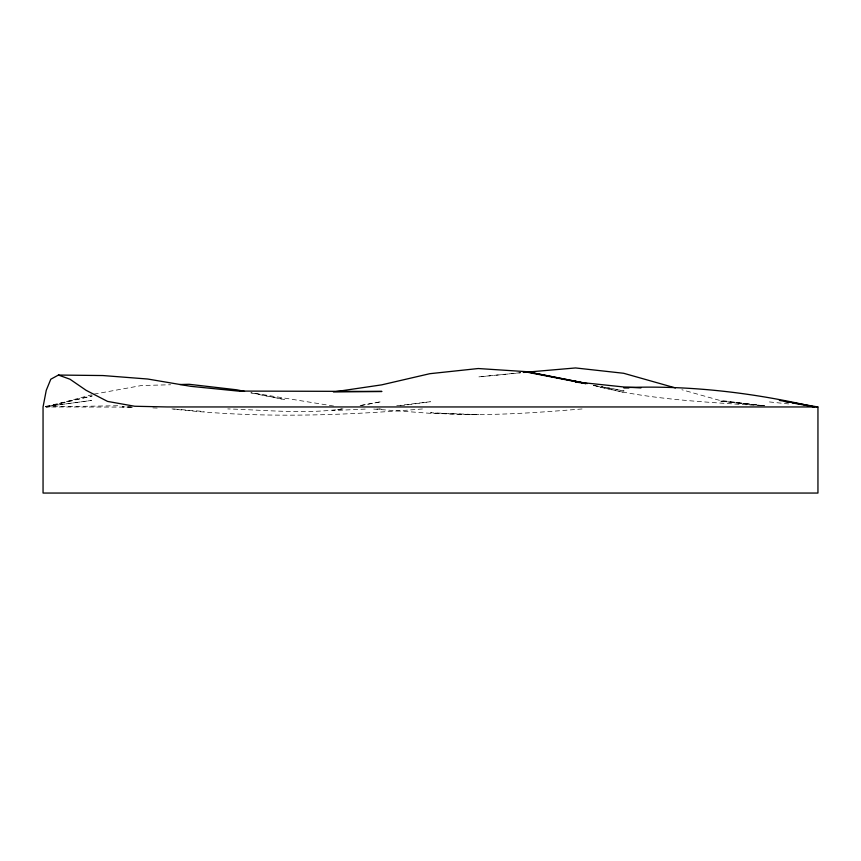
<?xml version="1.0" encoding="UTF-8"?>
<svg xmlns="http://www.w3.org/2000/svg" width="861" height="861" viewBox="0 0 861 861"><rect width="100%" height="100%" fill="white"/><g stroke="black" fill="none" stroke-linecap="round" stroke-linejoin="round"><path stroke-width="0.65" stroke-dasharray="4.3 3.23" d="M131.367 407.124L122.284 406.855L133.498 407.113L46.451 406.952L91.46 394.844M46.451 406.952L92.213 395.92L45.762 406.37M342.99 408.878C304.988 414.324 266.049 410.019 227.788 408.932M360.124 405.671L381.208 401.71L358.897 405.779M94.032 394.144L141.57 385.513L170.596 384.759M341.839 408.889L332.647 410.568L367.13 408.997M400.161 405.832L430.457 401.721L396.383 405.8M45.794 406.607L91.546 400.44L45.676 406.607M520.668 372.705L478.555 376.903L520.507 372.813M422.439 408.953C339.083 415.938 255.254 418.457 171.985 408.921M582.058 408.964C531.657 413.043 481.062 416.907 430.522 412.753L478.888 414.69L430.522 413.345L372.824 408.997M45.676 406.898L118.387 405.746M376.86 408.953L382.176 409.147L379.507 408.975M152.892 407.888L159.371 408.157M761.576 405.789C705.256 401.893 648.279 399.881 593.412 385.427L624.128 392.487M173.75 409.018L204.089 411.504M769.422 401.936L790.355 404.11M762.975 405.714L720.56 401.118L764.848 405.811M720.56 401.118L764.137 405.746M764.31 405.811L719.312 400.279L681.89 389.742M333.605 406.037L252.467 392.907M593.842 385.308L624.085 390.969L601.742 386.481M250.928 392.939L284.765 399.59L251.025 392.713"/><path stroke-width="1.29" d="M58.44 375.052L69.967 379.217L86.111 390.313L107.56 401.409L134.736 406.263L167.152 406.952L817.95 406.952L817.95 493.052L43.05 493.052L43.05 406.952L46.257 390.313L50.799 379.217L58.44 375.052L102.922 375.547L147.726 379.023L190.798 386.331L238.12 391.077L381.929 391.454L333.422 391.97L381.692 384.856L429.811 373.696L478.253 368.53L526.781 371.683L587.277 383.586M523.294 372.447L575.546 367.948L623.655 373.276L675.433 387.924M524.435 372.426L527.061 372.178L585.728 383.651M179.841 384.523L189.076 384.286L236.743 389.807L244.535 391.389M628.864 387.87L623.601 387.665C687.853 385.007 751.987 392.422 814.549 406.952L792.303 402.905M640.95 387.913L623.956 386.998L575.428 381.875L579.367 382.607M779.366 400.419L817.821 406.952M239.24 390.614L243.211 391.303M784.457 401.474L789.688 402.431M526.781 371.683L575.492 381.305M239.218 390.636L243.125 391.4M575.439 381.219L585.695 383.586"/></g></svg>
